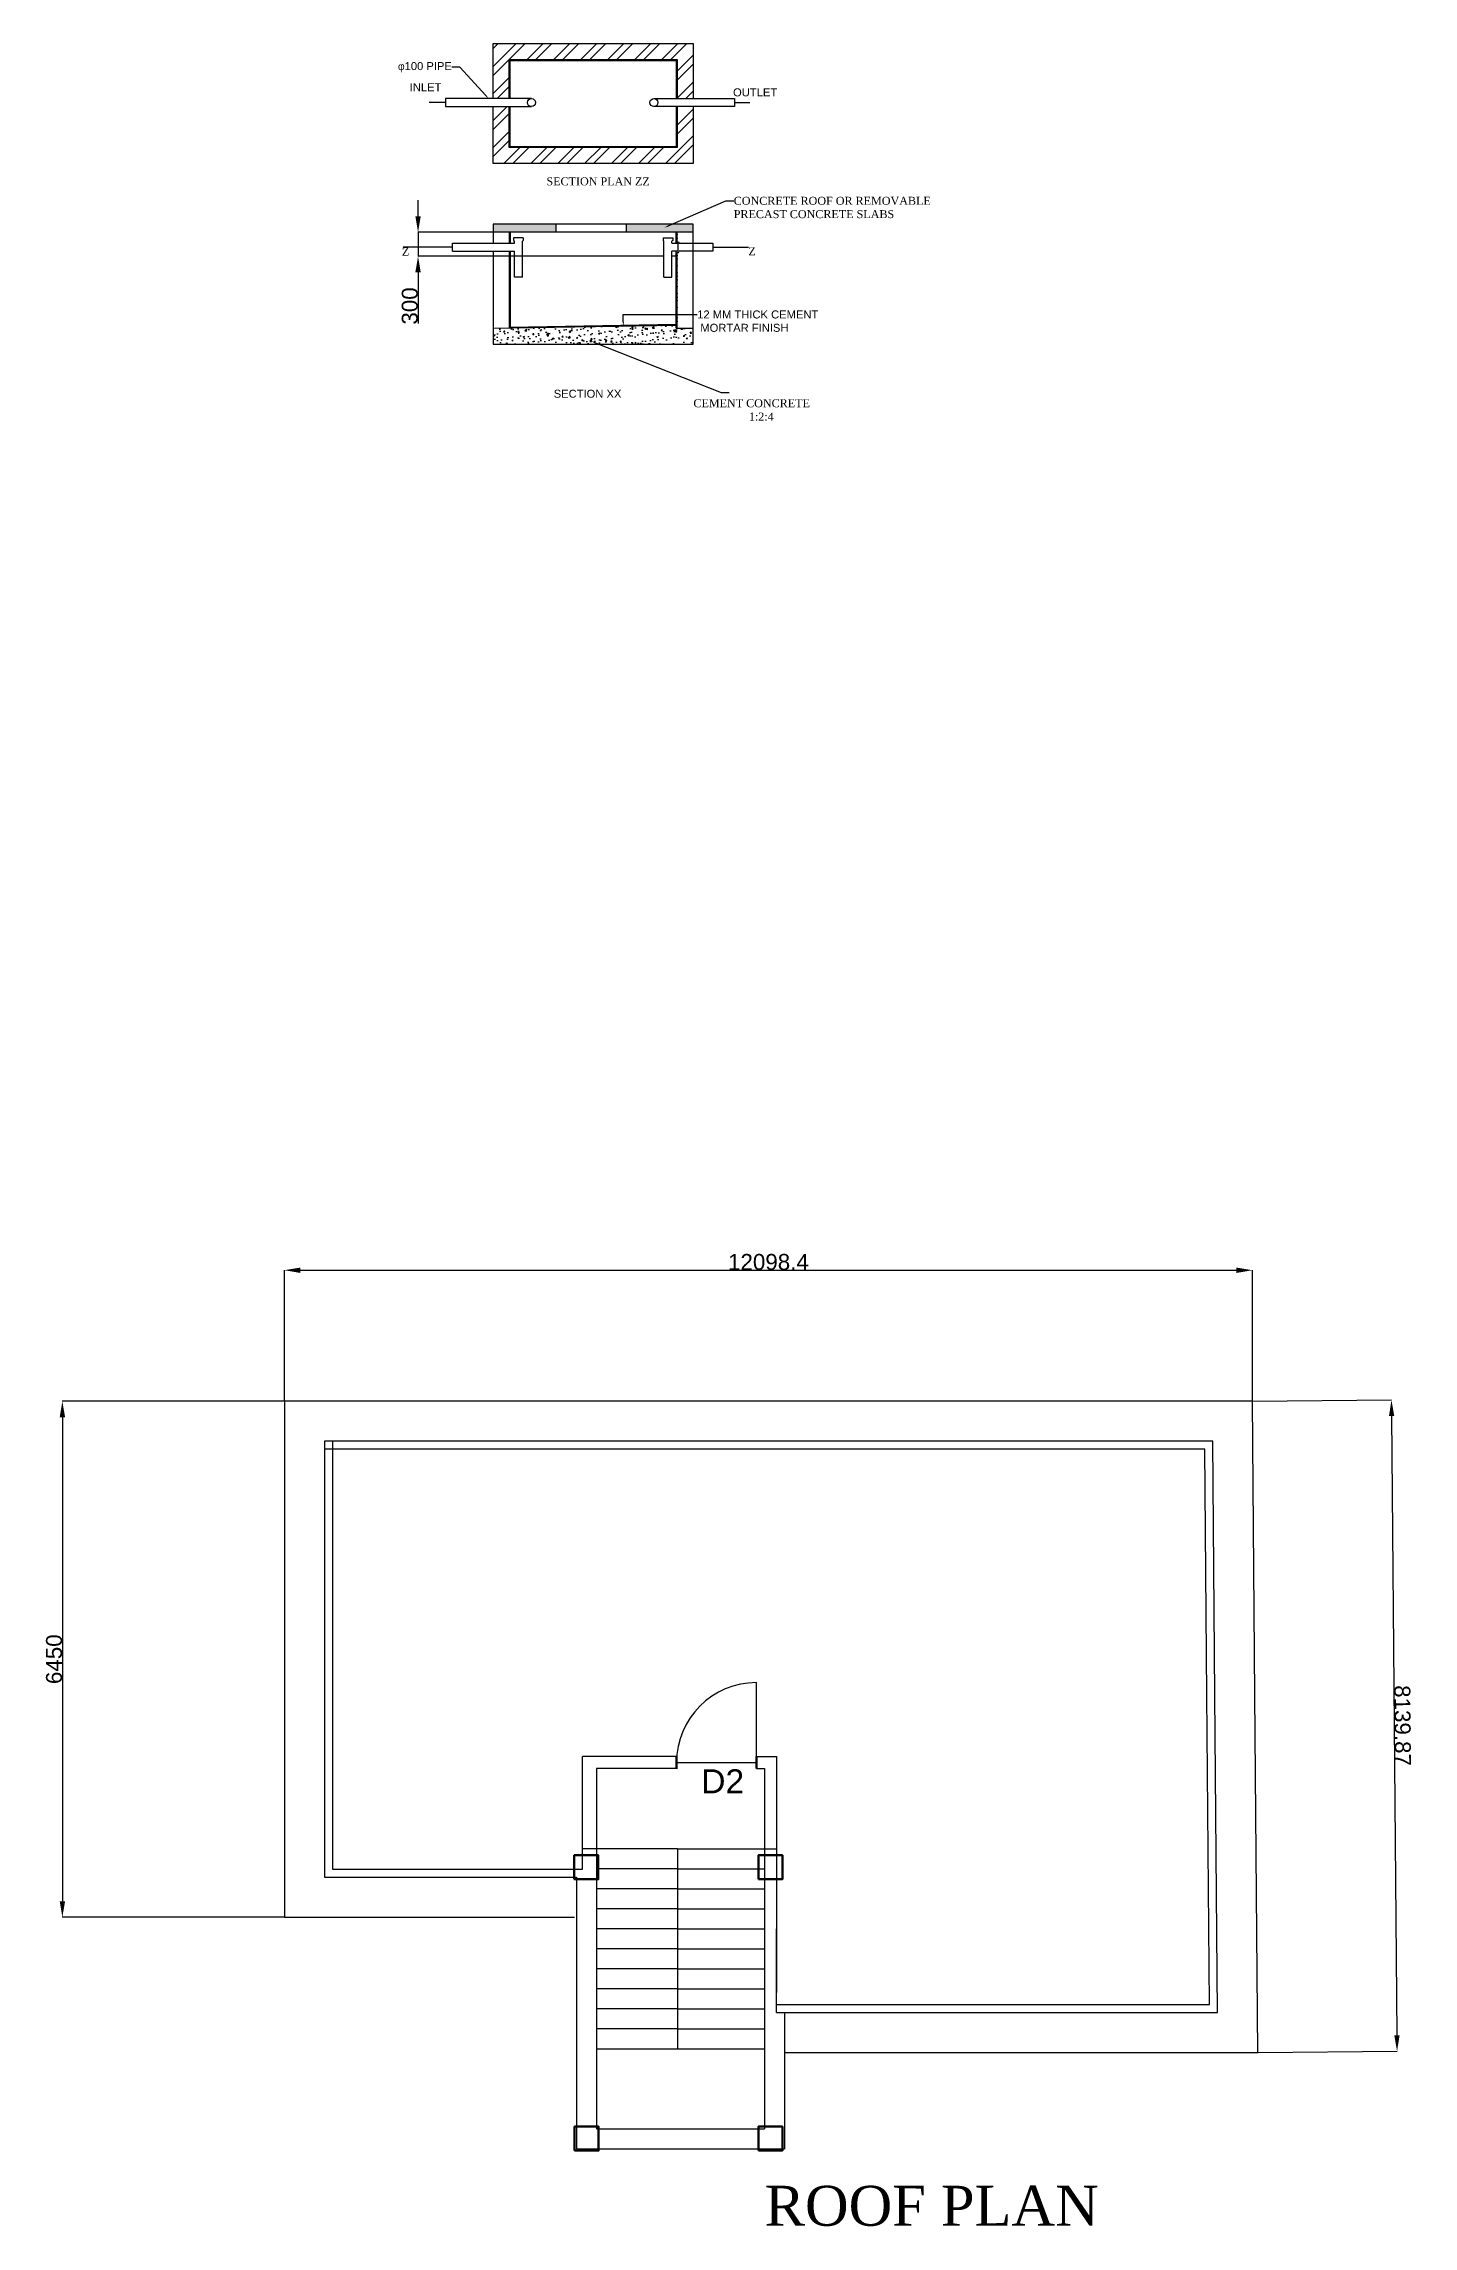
# Model space of a CAD drawing. Header units: millimetres. Extents: x 56375 to 204150, y 16886 to 77626.
# Drawn here: x 115458 to 132577, y 43883 to 71164 of the extents above; entities that cross this region are included whole.
import ezdxf
from ezdxf import colors
from ezdxf.entities.mleader import LeaderData, LeaderLine
from ezdxf.math import Vec2, Vec3

# ---------------------------------------------------------------- set-up
doc = ezdxf.new("R2010")
doc.units = ezdxf.units.MM
doc.header["$LTSCALE"] = 20
for name, color, linetype in [('column', 80, 'Continuous'), ('dimension', 50, 'Continuous'), ('doors', 131, 'Continuous'), ('plan', 1, 'Continuous')]:
    doc.layers.add(name, color=color, linetype=linetype)
doc.styles.get("Standard").update_dxf_attribs({"font": 'arial.ttf'})
doc.dimstyles.new('1', dxfattribs={"dimtxt": 200, "dimasz": 200, "dimexe": 1.25, "dimexo": 0.625, "dimtad": 1, "dimdsep": 46, "dimtxsty": 'Standard', "dimcen": 2.5, "dimadec": 0, "dimazin": 0, "dimtfac": 1, "dimtmove": 0, "dimatfit": 3, "dimfxl": 1, "dimarcsym": 0})

# ---------------------------------------------------------------- blocks, each defined once
blk = doc.blocks.new('*D12')
at = {"layer": 'Defpoints', "color": 0, "transparency": 16777216}
for p in [(130566, 54196), (130635, 46057), (132374, 46071)]:
    blk.add_point(p, dxfattribs=at)
at = {"layer": 'dimension', "color": 0, "lineweight": -2, "transparency": 16777216}
for p, q in [((130566, 54196), (132306, 54211)), ((132306, 54011), (132372, 46271)), ((130636, 46057), (132375, 46071))]:
    blk.add_line(p, q, dxfattribs=at)
at = {"layer": 'dimension', "color": 0, "transparency": 16777216}
for points in [[(132339, 54011), (132273, 54011), (132304, 54211)], [(132406, 46272), (132339, 46271), (132374, 46071)]]:
    blk.add_solid(points, dxfattribs=at)
at = {"layer": 'dimension', "color": 0, "transparency": 16777216, "insert": (132442, 50142), "char_height": 200, "attachment_point": 5, "rotation": 270.4891}
blk.add_mtext('8139.87', dxfattribs=at)
blk = doc.blocks.new('*D13')
at = {"layer": 'Defpoints', "color": 0, "transparency": 16777216}
for p in [(130566, 55833), (118467, 54196), (130566, 54196)]:
    blk.add_point(p, dxfattribs=at)
at = {"layer": 'dimension', "color": 0, "lineweight": -2, "transparency": 16777216}
for p, q in [((118467, 54197), (118467, 55834)), ((118667, 55833), (130366, 55833)), ((130566, 54197), (130566, 55834))]:
    blk.add_line(p, q, dxfattribs=at)
at = {"layer": 'dimension', "color": 0, "transparency": 16777216}
for points in [[(118667, 55866), (118667, 55799), (118467, 55833)], [(130366, 55866), (130366, 55799), (130566, 55833)]]:
    blk.add_solid(points, dxfattribs=at)
at = {"layer": 'dimension', "color": 0, "transparency": 16777216, "insert": (124517, 55935), "char_height": 200, "attachment_point": 5}
blk.add_mtext('12098.4', dxfattribs=at)
blk = doc.blocks.new('*D14')
at = {"layer": 'Defpoints', "color": 0, "transparency": 16777216}
for p in [(118467, 54196), (115692, 47746), (118467, 47746)]:
    blk.add_point(p, dxfattribs=at)
at = {"layer": 'dimension', "color": 0, "lineweight": -2, "transparency": 16777216}
for p, q in [((118467, 54196), (115691, 54196)), ((115692, 53996), (115692, 47946)), ((118467, 47746), (115691, 47746))]:
    blk.add_line(p, q, dxfattribs=at)
at = {"layer": 'dimension', "color": 0, "transparency": 16777216}
for points in [[(115659, 53996), (115726, 53996), (115692, 54196)], [(115659, 47946), (115726, 47946), (115692, 47746)]]:
    blk.add_solid(points, dxfattribs=at)
at = {"layer": 'dimension', "color": 0, "transparency": 16777216, "insert": (115589, 50971), "char_height": 200, "attachment_point": 5, "rotation": 90}
blk.add_mtext('6450', dxfattribs=at)
blk = doc.blocks.new('*D19')
at = {"color": 0, "lineweight": -2, "transparency": 16777216}
for p, q in [((120138, 69006), (120138, 69206)), ((122326, 68806), (120137, 68806)), ((120138, 68806), (120138, 68506)), ((122326, 68506), (120137, 68506)), ((120138, 68306), (120138, 67664))]:
    blk.add_line(p, q, dxfattribs=at)
at = {"color": 0, "transparency": 16777216}
for points in [[(120104, 69006), (120171, 69006), (120138, 68806)], [(120104, 68306), (120171, 68306), (120138, 68506)]]:
    blk.add_solid(points, dxfattribs=at)
at = {"layer": 'Defpoints', "color": 0, "transparency": 16777216}
for p in [(122327, 68806), (120138, 68506), (122327, 68506)]:
    blk.add_point(p, dxfattribs=at)
at = {"color": 0, "transparency": 16777216, "insert": (120035, 67885), "char_height": 200, "attachment_point": 5, "rotation": 90}
blk.add_mtext('300', dxfattribs=at)

msp = doc.modelspace()

# ---------------------------------------------------------------- hatches: boundary and pattern name
at = {"transparency": 33554687}
h = msp.add_hatch(dxfattribs=at)
h.set_pattern_fill('ANSI32', color=256, scale=25)
h.set_pattern_definition([(45, (33683.82, 46458.73), (-168.3798, 168.3798), []), (45, (33796.07, 46458.73), (-168.3798, 168.3798), [])])
h.paths.add_polyline_path([(123576.563, 71163.643), (121076.563, 71163.643), (121076.563, 70477.818), (121276.563, 70477.818), (121276.563, 70963.643), (123376.563, 70963.643), (123376.563, 70477.818), (123576.563, 70477.818)])
h.paths.add_polyline_path([(123576.563, 70377.818), (123376.563, 70377.818), (123376.563, 69863.643), (121276.563, 69863.643), (121276.563, 70377.818), (121076.563, 70377.818), (121076.563, 69663.643), (123576.563, 69663.643)])
h = msp.add_hatch(dxfattribs=at)
h.set_pattern_fill('AR-CONC', color=256, scale=0.04)
h.set_pattern_definition([(50, (33683.816, 46458.731), (7.28738676, -0.63756342), [0.762, -8.382]), (355, (33683.816, 46458.731), (-1.40973686, 7.6422738), [0.6096, -6.70562337]), (100.451445, (33684.4236, 46458.678), (5.8776499, 7.0047101), [0.64760035, -7.1236098]), (46.1842, (33683.816, 46460.763), (10.8431616, -1.6816931), [1.143, -12.573]), (96.635558, (33684.72, 46460.623), (9.4961654, 9.897045), [0.9714009, -10.6854243]), (351.184151, (33683.816, 46460.763), (9.4961654, 9.897045), [0.9143987, -10.0583893]), (21, (33684.832, 46460.255), (6.06457565, -4.09060793), [0.762, -8.382]), (326, (33684.832, 46460.255), (2.47208113, 7.36751864), [0.6096, -6.7056]), (71.451445, (33685.338, 46459.914), (8.53665677, 3.27691076), [0.64760035, -7.1235975]), (37.5, (33683.8163, 46458.731), (0.12354413, 3.382201555), [0, -6.62432, 0, -6.8072, 0, -6.731]), (7.5, (33683.8163, 46458.731), (2.6727865, 4.00722299), [0, -3.88112, 0, -6.47192, 0, -2.5654]), (327.5, (33681.5506, 46458.731), (5.42362381, -0.22914976), [0, -2.54, 0, -7.9248, 0, -10.5156]), (317.5, (33680.5346, 46458.731), (5.92516726, 1.01705964), [0, -3.302, 0, -5.26288, 0, -7.4676])])
h.paths.add_polyline_path([(121863.824, 68906.294), (121076.563, 68906.294), (121076.563, 68806.294), (121863.824, 68806.294)])
h.paths.add_polyline_path([(123576.563, 68906.294), (122741.064, 68906.294), (122741.064, 68806.294), (123576.563, 68806.294)])
h = msp.add_hatch(dxfattribs=at)
h.set_pattern_fill('AR-CONC', color=256)
h.set_pattern_definition([(50, (33683.82, 46458.73), (182.18467, -15.93909), [19.05, -209.55]), (355, (33683.82, 46458.73), (-35.24342, 191.05685), [15.24, -167.6406]), (100.45144, (33699, 46457.4), (146.94125, 175.11775), [16.19, -178.09024]), (46.1842, (33683.82, 46509.53), (271.07904, -42.04233), [28.575, -314.325]), (96.63556, (33706.4, 46506.03), (237.4041, 247.4261), [24.285, -267.1356]), (351.18415, (33683.82, 46509.53), (237.4041, 247.4261), [22.86, -251.4597]), (21, (33709.22, 46496.83), (151.6144, -102.2652), [19.05, -209.55]), (326, (33709.22, 46496.83), (61.80203, 184.18797), [15.24, -167.64]), (71.45144, (33721.85, 46488.31), (213.41642, 81.92277), [16.19, -178.08994]), (37.5, (33683.816, 46458.73), (3.088603, 84.55504), [0, -165.608, 0, -170.18, 0, -168.275]), (7.5, (33683.82, 46458.73), (66.81966, 100.180575), [0, -97.028, 0, -161.798, 0, -64.135]), (327.5, (33627.174, 46458.73), (135.590595, -5.728744), [0, -63.5, 0, -198.12, 0, -262.89]), (317.5, (33601.77, 46458.73), (148.12918, 25.42649), [0, -82.55, 0, -131.572, 0, -186.69])])
h.paths.add_polyline_path([(123576.563, 67606.294), (123364.563, 67606.294), (123364.563, 67646.384), (121076.563, 67606.294), (121076.563, 67406.294), (123576.563, 67406.294)])

# ---------------------------------------------------------------- linework, layer by layer
for p, q in [((120481.435, 70427.818), (120275.875, 70427.818)), ((121555.485, 70477.818), (120481.435, 70477.818)), ((120481.435, 70477.818), (120481.435, 70377.818)), ((123086.349, 70477.818), (124091.508, 70477.818)), ((124091.508, 70477.818), (124091.508, 70377.818)), ((124091.508, 70427.818), (124283.04, 70427.818)), ((120481.435, 70377.818), (121555.485, 70377.818)), ((124091.508, 70377.818), (123086.349, 70377.818)), ((123576.563, 68906.294), (121076.563, 68906.294)), ((121076.563, 68906.294), (121076.563, 68669.844)), ((123576.563, 68806.294), (121076.563, 68806.294)), ((121276.563, 68806.294), (121276.563, 68669.844)), ((121288.563, 68806.294), (121288.563, 68669.844)), ((121863.824, 68806.294), (121863.824, 68906.294)), ((122741.064, 68806.294), (122741.064, 68906.294)), ((123364.563, 68669.844), (123364.563, 68806.294)), ((123376.563, 68684.844), (123376.563, 68806.294)), ((123576.563, 67406.294), (123576.563, 68906.294)), ((120568.48, 68619.844), (119952.119, 68619.844)), ((120568.48, 68669.844), (121342.728, 68669.844)), ((120568.48, 68569.844), (120568.48, 68669.844)), ((120568.48, 68569.844), (121342.728, 68569.844)), ((121076.563, 68569.844), (121076.563, 67406.294)), ((121276.563, 68569.844), (121276.563, 67609.798)), ((121288.563, 68569.844), (121288.563, 67622.011)), ((121342.728, 68506.294), (121288.563, 68506.294)), ((121331.728, 68734.844), (121331.728, 68704.844)), ((121451.728, 68734.844), (121331.728, 68734.844)), ((121331.728, 68704.844), (121342.728, 68694.844)), ((121342.728, 68669.844), (121342.728, 68694.844)), ((121342.728, 68244.844), (121342.728, 68569.844)), ((121442.728, 68694.844), (121451.728, 68703.844)), ((121442.728, 68669.844), (121442.728, 68694.844)), ((121442.728, 68244.844), (121442.728, 68669.844)), ((123210.398, 68506.294), (121442.728, 68506.294)), ((121451.728, 68734.844), (121451.728, 68704.844)), ((123201.398, 68734.844), (123201.398, 68704.844)), ((123201.398, 68734.844), (123321.398, 68734.844)), ((123210.398, 68694.844), (123201.398, 68703.844)), ((123210.398, 68669.844), (123210.398, 68694.844)), ((123210.398, 68244.844), (123210.398, 68669.844)), ((123321.398, 68704.844), (123310.398, 68694.844)), ((123310.398, 68669.844), (123310.398, 68694.844)), ((123310.398, 68669.844), (123376.563, 68669.844)), ((123310.398, 68244.844), (123310.398, 68569.844)), ((123364.563, 68569.844), (123310.398, 68569.844)), ((123364.563, 68506.294), (123310.398, 68506.294)), ((123321.398, 68734.844), (123321.398, 68704.844)), ((123364.563, 68684.844), (123391.563, 68684.844)), ((123364.563, 67658.386), (123364.563, 68569.844)), ((123386.563, 68569.844), (123364.563, 68569.844)), ((123376.563, 68669.844), (123386.563, 68669.844)), ((123376.563, 67606.294), (123376.563, 68554.844)), ((123376.563, 68554.844), (123391.563, 68554.844)), ((123386.563, 68669.844), (123386.563, 68569.844)), ((123391.563, 68684.844), (123401.563, 68669.844)), ((123391.563, 68554.844), (123401.563, 68569.844)), ((123401.563, 68669.844), (123822.319, 68669.844)), ((123822.319, 68569.844), (123401.563, 68569.844)), ((123822.319, 68669.844), (123822.319, 68569.844)), ((123822.319, 68619.844), (124267.067, 68619.844)), ((121442.728, 68244.844), (121342.728, 68244.844)), ((123210.398, 68244.844), (123310.398, 68244.844)), ((121288.563, 67622.011), (123364.563, 67658.386)), ((121076.125, 67631.29), (121076.563, 67631.298)), ((121076.353, 67618.292), (121076.563, 67618.296)), ((121076.563, 67606.294), (123376.563, 67646.594)), ((121076.563, 67406.294), (123576.563, 67406.294)), ((121288.563, 67610.009), (121288.563, 67609.798)), ((123364.563, 67606.294), (123364.563, 67646.384)), ((123364.563, 67606.294), (123576.563, 67606.294))]:
    msp.add_line(p, q)
for points in [[(121076.563, 70477.818), (121076.563, 71163.643), (123576.563, 71163.643), (123576.563, 70477.818)], [(121276.563, 70477.818), (121276.563, 70963.643), (123376.563, 70963.643), (123376.563, 70477.818)], [(121288.563, 70477.818), (121288.563, 70951.643), (123364.563, 70951.643), (123364.563, 70477.818)], [(123576.563, 70377.818), (123576.563, 69663.643), (121076.563, 69663.643), (121076.563, 70377.818)], [(123376.563, 70377.818), (123376.563, 69863.643), (121276.563, 69863.643), (121276.563, 70377.818)], [(123364.563, 70377.818), (123364.563, 69875.643), (121288.563, 69875.643), (121288.563, 70377.818)]]:
    msp.add_lwpolyline(points)
for centre in [(121555.485, 70427.818), (123086.349, 70427.818)]:
    msp.add_circle(centre, 50)
for p in [(123376.563, 68776.294), (123376.563, 68732.961), (123376.563, 68516.294), (123376.563, 68472.961), (123376.563, 68386.294), (123376.563, 68386.294), (123376.563, 68299.627), (123376.563, 68256.294), (123376.563, 68212.961), (123376.563, 68126.294), (123376.563, 68126.294), (123376.563, 68039.627), (123376.563, 67996.294), (123376.563, 67952.961), (123376.563, 67866.294), (123376.563, 67866.294), (123376.563, 67779.627), (123376.563, 67736.294), (123376.563, 67692.961)]:
    msp.add_point(p)
at = {"layer": 'column', "lineweight": 80}
for points in [[(122090.259, 48221.183), (122390.259, 48221.183), (122390.259, 48521.183), (122090.259, 48521.183)], [(124392.465, 48221.183), (124692.465, 48221.183), (124692.465, 48521.183), (124392.465, 48521.183)], [(122093.911, 44830.178), (122393.911, 44830.178), (122393.911, 45130.178), (122093.911, 45130.178)], [(124392.465, 44828.845), (124692.465, 44828.845), (124692.465, 45128.845), (124392.465, 45128.845)]]:
    msp.add_lwpolyline(points, close=True, dxfattribs=at)
at = {"layer": 'doors', "lineweight": 80}
for p, q in [((123367.465, 49603.044), (123367.465, 49753.044)), ((124367.465, 49603.044), (124367.465, 49753.044))]:
    msp.add_line(p, q, dxfattribs=at)
at = {"layer": 'doors'}
msp.add_lwpolyline([(123367.465, 49678.044), (124367.465, 49678.044), (124367.465, 50678.044)], dxfattribs=at)
msp.add_arc((124367.465, 49678.044), 1000, 90, 180, dxfattribs=at)
at = {"layer": 'plan'}
for p, q in [((123378.838, 49753.044), (122192.465, 49753.044)), ((124367.465, 49753.044), (124467.465, 49753.044)), ((124467.465, 49753.044), (124617.465, 49753.044)), ((124617.465, 49753.044), (124617.465, 46806.609)), ((123378.838, 49603.044), (122367.465, 49603.044)), ((122367.465, 49603.044), (122367.465, 48521.183)), ((124367.465, 49603.044), (124467.465, 49603.044)), ((124467.465, 49603.044), (124467.465, 45103.044)), ((123378.838, 48603.044), (122192.465, 48603.044)), ((123378.838, 48603.044), (124467.465, 48603.044)), ((123378.838, 48603.044), (123378.838, 46103.044)), ((124467.465, 48603.044), (124617.465, 48603.044)), ((122367.465, 48521.183), (122367.465, 45103.044)), ((123378.838, 48353.044), (122367.465, 48353.044)), ((123378.838, 48353.044), (124467.465, 48353.044)), ((123378.838, 48103.044), (122367.465, 48103.044)), ((123378.838, 48103.044), (124467.465, 48103.044)), ((123378.838, 47853.044), (122367.465, 47853.044)), ((123378.838, 47853.044), (124467.465, 47853.044)), ((123378.838, 47603.044), (122367.465, 47603.044)), ((123378.838, 47603.044), (124467.465, 47603.044)), ((124617.465, 46556.609), (124617.465, 47603.044)), ((123378.838, 47353.044), (122367.465, 47353.044)), ((123378.838, 47353.044), (124467.465, 47353.044)), ((123378.838, 47103.044), (122367.465, 47103.044)), ((123378.838, 47103.044), (124467.465, 47103.044)), ((123378.838, 46853.044), (122367.465, 46853.044)), ((123378.838, 46853.044), (124467.465, 46853.044)), ((123378.838, 46603.044), (122367.465, 46603.044)), ((123378.838, 46603.044), (124467.465, 46603.044)), ((124717.465, 46556.609), (124717.465, 44853.044)), ((123378.838, 46353.044), (122367.465, 46353.044)), ((123378.838, 46353.044), (124467.465, 46353.044)), ((122367.465, 46103.044), (124467.465, 46103.044)), ((122367.465, 45103.044), (124467.465, 45103.044)), ((122117.465, 44853.044), (124717.465, 44853.044))]:
    msp.add_line(p, q, dxfattribs=at)
for points in [[(124717.465, 46056.609), (130635.347, 46056.609), (130595.649, 50525.624), (130565.868, 54196.183), (118467.465, 54196.183), (118467.465, 51421.183), (118467.465, 47746.183), (120292.465, 47746.183), (122092.465, 47746.183)], [(124617.465, 46556.609), (130130.886, 46556.609), (130095.668, 50521.183), (130069.908, 53696.183), (118967.465, 53696.183)], [(118967.465, 53696.183), (118967.465, 51421.183), (118967.465, 48246.183), (120292.465, 48246.183), (122117.465, 48246.183), (122117.465, 44853.044)], [(124617.465, 46656.609), (130029.993, 46656.609), (129995.672, 50520.295), (129970.716, 53596.183), (118967.465, 53596.183)], [(119067.465, 53696.183), (119067.465, 51421.183), (119067.465, 48346.183), (120292.465, 48346.183), (122192.465, 48346.183), (122192.465, 49753.044)]]:
    msp.add_lwpolyline(points, dxfattribs=at)
for p in [(123378.838, 48353.044), (123378.838, 48103.044), (123378.838, 47853.044), (123378.838, 47603.044), (123378.838, 47353.044), (123378.838, 47103.044), (123378.838, 46853.044), (123378.838, 46603.044)]:
    msp.add_point(p, dxfattribs=at)

# ---------------------------------------------------------------- texts
at = {"attachment_point": 1}
for s, width, gutter_width, insert, char_height in [('{\\fArial|b0|i0|c0|p34;INLET}', 505.05123, 1000, (120033.65, 70669.595), 100), ('{\\fArial|b0|i0|c0|p34;OUTLET}', 422.08705, 1000, (124075.045, 70605.012), 100), ('\\pi556.53641;{\\fTimes New Roman|b0|i0|c0|p18;SECTION PLAN ZZ}', 2362.96468, 1000, (121185.616, 69492.438), 100), ('{\\fTimes New Roman|b0|i0|c0|p18;Z}', 204.72638, 1000, (119935.174, 68614.128), 100), ('{\\fTimes New Roman|b0|i0|c0|p18;Z}', 233.89364, 1000, (124267.067, 68619.844), 100), ('{\\fArial|b0|i0|c0|p34;SECTION XX}', 1499.00788, 1000, (121833.202, 66838.149), 100), ('\\pi573.53472;{\\fTimes New Roman|b0|i0|c0|p18;CEMENT CONCRETE\\P\\pi1002.37394;       1:2:4}', 2561.56115, 1000, (123005.862, 66719.398), 100), ('D2', 300, 12.5, (123677.525, 49595.209), 300), ('{\\fTimes New Roman|b0|i0|c0|p18;ROOF PLAN}', 14186.12156, 1000, (124470.153, 44389.976), 500)]:
    msp.add_mtext_dynamic_manual_height_columns(s, width=width, gutter_width=gutter_width, heights=[0], dxfattribs=dict(at, insert=insert, char_height=char_height))

# ---------------------------------------------------------------- dimensions: what is measured, and where the dimension line sits
dim = msp.add_linear_dim(base=(120137.817, 68506.294), p1=(122326.563, 68806.294), p2=(122326.563, 68506.294), angle=90, dimstyle='1')
dim.commit()
dim.dimension.update_dxf_attribs({"geometry": '*D19', "text_midpoint": (120035.009, 67885.137)})
at = {"layer": 'dimension'}
dim = msp.add_linear_dim(base=(130565.868, 55832.704), p1=(118467.465, 54196.183), p2=(130565.868, 54196.183), dimstyle='1', dxfattribs=at)
dim.commit()
dim.dimension.update_dxf_attribs({"geometry": '*D13', "text_midpoint": (124516.666, 55935.444)})
dim = msp.add_linear_dim(base=(115692.197, 47746.183), p1=(118467.465, 54196.183), p2=(118467.465, 47746.183), angle=90, dimstyle='1', dxfattribs=at)
dim.commit()
dim.dimension.update_dxf_attribs({"geometry": '*D14', "text_midpoint": (115589.458, 50971.183)})
dim = msp.add_aligned_dim(p1=(130565.868, 54196.183), p2=(130635.347, 46056.609), distance=1738.64, dimstyle='1', dxfattribs=at)
dim.commit()
dim.dimension.update_dxf_attribs({"geometry": '*D12', "text_midpoint": (132441.988, 50142.114)})

# ---------------------------------------------------------------- leaders
ml = msp.add_multileader_mtext('Standard')
ml.set_content('{\\fSymbol|b0|i0|c2|p18;\\H0.95833x;f\\fArial|b0|i0|c0|p34;\\H1.04348x;100 PIPE}', color=256)
ml.set_leader_properties()
ml.build(insert=Vec2(0, 0))
ml.multileader.update_dxf_attribs({"dogleg_length": 100, "arrow_head_size": 50})
ctx = ml.context
ctx.base_point, ctx.char_height, ctx.arrow_head_size, ctx.landing_gap_size, ctx.plane_origin = Vec3(119908.644, 70868.04), 100, 50, 0.09, Vec3(121018.46, 70477.818)
ctx.text_align_type = 2
notes = []
notes.append((ctx, [(0, (1, 1, 0), (120660.383, 70868.04), (-1, 0), 100, [(0, [(121018.46, 70477.818)], 0, [])])]))
ctx.mtext.insert, ctx.mtext.width, ctx.mtext.alignment, ctx.mtext.flow_direction = Vec3(120560.293, 70933.309), 2846.55609, 3, 5
ml = msp.add_multileader_mtext('Standard')
ml.set_content('{\\fTimes New Roman|b0|i0|c0|p18;\\C256;CONCRETE ROOF OR REMOVABLE \\PPRECAST CONCRETE SLABS}', color=256)
ml.set_leader_properties()
ml.build(insert=Vec2(0, 0))
ml.multileader.update_dxf_attribs({"dogleg_length": 100, "arrow_head_size": 50})
ctx = ml.context
ctx.base_point, ctx.char_height, ctx.arrow_head_size, ctx.landing_gap_size, ctx.plane_origin = Vec3(124083.135, 69198.484), 100, 50, 0.09, Vec3(123218.537, 68864.545)
notes.append((ctx, [(0, (1, 1, 0), (123983.135, 69198.484), (1, 0), 100, [(0, [(123218.537, 68864.545)], 0, [])])]))
ctx.mtext.insert, ctx.mtext.flow_direction = Vec3(124083.225, 69249.602), 5
ml = msp.add_multileader_mtext('Standard')
ml.set_content('{\\fArial|b0|i0|c0|p34;12 MM THICK CEMENT\\P MORTAR FINISH}', color=256)
ml.set_leader_properties()
ml.build(insert=Vec2(0, 0))
ml.multileader.update_dxf_attribs({"dogleg_length": 100, "arrow_head_size": 50})
ctx = ml.context
ctx.base_point, ctx.char_height, ctx.arrow_head_size, ctx.landing_gap_size, ctx.plane_origin = Vec3(123626.494, 67778.045), 100, 50, 0.09, Vec3(122702.823, 67634.789)
notes.append((ctx, [(0, (1, 1, 0), (122702.823, 67778.045), (1, 0), 923.671, [(0, [(122702.823, 67634.789)], 0, [])])]))
ctx.mtext.insert, ctx.mtext.flow_direction = Vec3(123626.584, 67828.898), 5
ml = msp.add_multileader_mtext('Standard')
ml.set_content('', color=256)
ml.set_leader_properties()
ml.build(insert=Vec2(0, 0))
ml.multileader.update_dxf_attribs({"dogleg_length": 100, "arrow_head_size": 50})
ctx = ml.context
ctx.base_point, ctx.char_height, ctx.arrow_head_size, ctx.landing_gap_size, ctx.plane_origin = Vec3(124028.226, 66805.488), 100, 50, 0.09, Vec3(122326.563, 67406.294)
notes.append((ctx, [(0, (1, 1, 0), (123928.226, 66805.488), (1, 0), 100, [(0, [(122297.903, 67447.409)], 0, [])])]))
ctx.mtext.insert, ctx.mtext.flow_direction = Vec3(124028.316, 66855.488), 5
for ctx, leaders in notes:
    for number, flags, end, landing, length, lines in leaders:
        leader = LeaderData()
        leader.index, (leader.has_last_leader_line, leader.has_dogleg_vector, leader.attachment_direction) = number, flags
        leader.last_leader_point, leader.dogleg_vector, leader.dogleg_length = Vec3(end), Vec3(landing), length
        for number, points, colour, breaks in lines:
            line = LeaderLine()
            line.index, line.vertices, line.color, line.breaks = number, Vec3.list(points), colors.encode_raw_color(colour), breaks
            leader.lines.append(line)
        ctx.leaders.append(leader)

doc.saveas('drawing.dxf')
